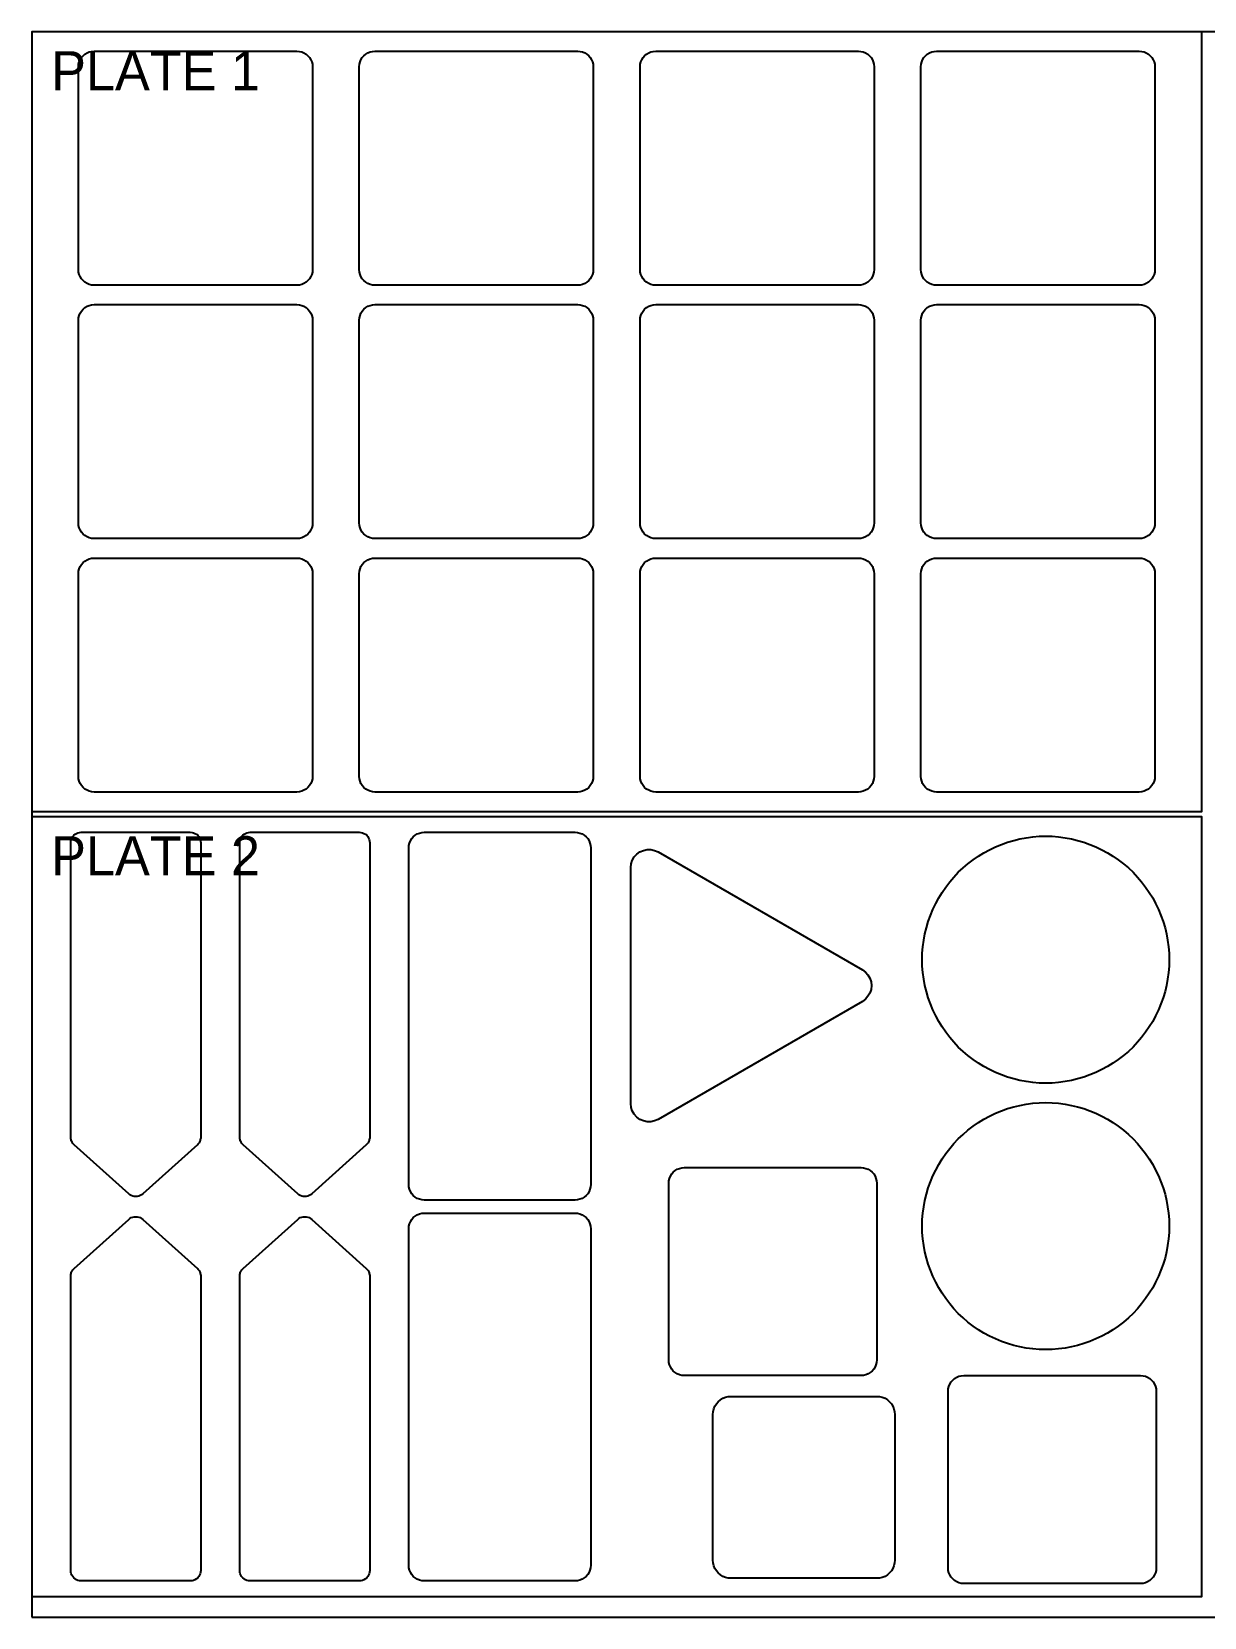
# Model space of a CAD drawing. Header units: millimetres. Extents: x 0 to 2440, y 0 to 1220.
# Drawn here: x 0 to 902, y 0 to 1220 of the extents above; entities that cross this region are included whole.
import ezdxf

# ---------------------------------------------------------------- set-up
doc = ezdxf.new("R2010")
doc.units = ezdxf.units.MM
for name, color, linetype in [('CUT', 6, 'Continuous'), ('LABELS', 3, 'Continuous'), ('PLATES', 5, 'Continuous'), ('SHEET', 7, 'Continuous')]:
    doc.layers.add(name, color=color, linetype=linetype)

msp = doc.modelspace()

# ---------------------------------------------------------------- linework, layer by layer
at = {"layer": 'CUT'}
for points in [[(204, 1205), (205.9, 1204.9), (207.7, 1204.4), (209.4, 1203.7), (211.1, 1202.7), (212.5, 1201.5), (213.7, 1200.1), (214.7, 1198.4), (215.4, 1196.7), (215.9, 1194.9), (216, 1193), (216, 1037), (215.9, 1035.1), (215.4, 1033.3), (214.7, 1031.6), (213.7, 1029.9), (212.5, 1028.5), (211.1, 1027.3), (209.4, 1026.3), (207.7, 1025.6), (205.9, 1025.1), (204, 1025), (48, 1025), (46.1, 1025.1), (44.3, 1025.6), (42.6, 1026.3), (40.9, 1027.3), (39.5, 1028.5), (38.3, 1029.9), (37.3, 1031.6), (36.6, 1033.3), (36.1, 1035.1), (36, 1037), (36, 1193), (36.1, 1194.9), (36.6, 1196.7), (37.3, 1198.4), (38.3, 1200.1), (39.5, 1201.5), (40.9, 1202.7), (42.6, 1203.7), (44.3, 1204.4), (46.1, 1204.9), (48, 1205)], [(420, 1205), (421.9, 1204.9), (423.7, 1204.4), (425.4, 1203.7), (427.1, 1202.7), (428.5, 1201.5), (429.7, 1200.1), (430.7, 1198.4), (431.4, 1196.7), (431.9, 1194.9), (432, 1193), (432, 1037), (431.9, 1035.1), (431.4, 1033.3), (430.7, 1031.6), (429.7, 1029.9), (428.5, 1028.5), (427.1, 1027.3), (425.4, 1026.3), (423.7, 1025.6), (421.9, 1025.1), (420, 1025), (264, 1025), (262.1, 1025.1), (260.3, 1025.6), (258.6, 1026.3), (256.9, 1027.3), (255.5, 1028.5), (254.3, 1029.9), (253.3, 1031.6), (252.6, 1033.3), (252.1, 1035.1), (252, 1037), (252, 1193), (252.1, 1194.9), (252.6, 1196.7), (253.3, 1198.4), (254.3, 1200.1), (255.5, 1201.5), (256.9, 1202.7), (258.6, 1203.7), (260.3, 1204.4), (262.1, 1204.9), (264, 1205)], [(636, 1205), (637.9, 1204.9), (639.7, 1204.4), (641.4, 1203.7), (643.1, 1202.7), (644.5, 1201.5), (645.7, 1200.1), (646.7, 1198.4), (647.4, 1196.7), (647.9, 1194.9), (648, 1193), (648, 1037), (647.9, 1035.1), (647.4, 1033.3), (646.7, 1031.6), (645.7, 1029.9), (644.5, 1028.5), (643.1, 1027.3), (641.4, 1026.3), (639.7, 1025.6), (637.9, 1025.1), (636, 1025), (480, 1025), (478.1, 1025.1), (476.3, 1025.6), (474.6, 1026.3), (472.9, 1027.3), (471.5, 1028.5), (470.3, 1029.9), (469.3, 1031.6), (468.6, 1033.3), (468.1, 1035.1), (468, 1037), (468, 1193), (468.1, 1194.9), (468.6, 1196.7), (469.3, 1198.4), (470.3, 1200.1), (471.5, 1201.5), (472.9, 1202.7), (474.6, 1203.7), (476.3, 1204.4), (478.1, 1204.9), (480, 1205)], [(852, 1205), (853.9, 1204.9), (855.7, 1204.4), (857.4, 1203.7), (859.1, 1202.7), (860.5, 1201.5), (861.7, 1200.1), (862.7, 1198.4), (863.4, 1196.7), (863.9, 1194.9), (864, 1193), (864, 1037), (863.9, 1035.1), (863.4, 1033.3), (862.7, 1031.6), (861.7, 1029.9), (860.5, 1028.5), (859.1, 1027.3), (857.4, 1026.3), (855.7, 1025.6), (853.9, 1025.1), (852, 1025), (696, 1025), (694.1, 1025.1), (692.3, 1025.6), (690.6, 1026.3), (688.9, 1027.3), (687.5, 1028.5), (686.3, 1029.9), (685.3, 1031.6), (684.6, 1033.3), (684.1, 1035.1), (684, 1037), (684, 1193), (684.1, 1194.9), (684.6, 1196.7), (685.3, 1198.4), (686.3, 1200.1), (687.5, 1201.5), (688.9, 1202.7), (690.6, 1203.7), (692.3, 1204.4), (694.1, 1204.9), (696, 1205)], [(204, 1010), (205.9, 1009.9), (207.7, 1009.4), (209.4, 1008.7), (211.1, 1007.7), (212.5, 1006.5), (213.7, 1005.1), (214.7, 1003.4), (215.4, 1001.7), (215.9, 999.9), (216, 998), (216, 842), (215.9, 840.1), (215.4, 838.3), (214.7, 836.6), (213.7, 834.9), (212.5, 833.5), (211.1, 832.3), (209.4, 831.3), (207.7, 830.6), (205.9, 830.1), (204, 830), (48, 830), (46.1, 830.1), (44.3, 830.6), (42.6, 831.3), (40.9, 832.3), (39.5, 833.5), (38.3, 834.9), (37.3, 836.6), (36.6, 838.3), (36.1, 840.1), (36, 842), (36, 998), (36.1, 999.9), (36.6, 1001.7), (37.3, 1003.4), (38.3, 1005.1), (39.5, 1006.5), (40.9, 1007.7), (42.6, 1008.7), (44.3, 1009.4), (46.1, 1009.9), (48, 1010)], [(420, 1010), (421.9, 1009.9), (423.7, 1009.4), (425.4, 1008.7), (427.1, 1007.7), (428.5, 1006.5), (429.7, 1005.1), (430.7, 1003.4), (431.4, 1001.7), (431.9, 999.9), (432, 998), (432, 842), (431.9, 840.1), (431.4, 838.3), (430.7, 836.6), (429.7, 834.9), (428.5, 833.5), (427.1, 832.3), (425.4, 831.3), (423.7, 830.6), (421.9, 830.1), (420, 830), (264, 830), (262.1, 830.1), (260.3, 830.6), (258.6, 831.3), (256.9, 832.3), (255.5, 833.5), (254.3, 834.9), (253.3, 836.6), (252.6, 838.3), (252.1, 840.1), (252, 842), (252, 998), (252.1, 999.9), (252.6, 1001.7), (253.3, 1003.4), (254.3, 1005.1), (255.5, 1006.5), (256.9, 1007.7), (258.6, 1008.7), (260.3, 1009.4), (262.1, 1009.9), (264, 1010)], [(636, 1010), (637.9, 1009.9), (639.7, 1009.4), (641.4, 1008.7), (643.1, 1007.7), (644.5, 1006.5), (645.7, 1005.1), (646.7, 1003.4), (647.4, 1001.7), (647.9, 999.9), (648, 998), (648, 842), (647.9, 840.1), (647.4, 838.3), (646.7, 836.6), (645.7, 834.9), (644.5, 833.5), (643.1, 832.3), (641.4, 831.3), (639.7, 830.6), (637.9, 830.1), (636, 830), (480, 830), (478.1, 830.1), (476.3, 830.6), (474.6, 831.3), (472.9, 832.3), (471.5, 833.5), (470.3, 834.9), (469.3, 836.6), (468.6, 838.3), (468.1, 840.1), (468, 842), (468, 998), (468.1, 999.9), (468.6, 1001.7), (469.3, 1003.4), (470.3, 1005.1), (471.5, 1006.5), (472.9, 1007.7), (474.6, 1008.7), (476.3, 1009.4), (478.1, 1009.9), (480, 1010)], [(852, 1010), (853.9, 1009.9), (855.7, 1009.4), (857.4, 1008.7), (859.1, 1007.7), (860.5, 1006.5), (861.7, 1005.1), (862.7, 1003.4), (863.4, 1001.7), (863.9, 999.9), (864, 998), (864, 842), (863.9, 840.1), (863.4, 838.3), (862.7, 836.6), (861.7, 834.9), (860.5, 833.5), (859.1, 832.3), (857.4, 831.3), (855.7, 830.6), (853.9, 830.1), (852, 830), (696, 830), (694.1, 830.1), (692.3, 830.6), (690.6, 831.3), (688.9, 832.3), (687.5, 833.5), (686.3, 834.9), (685.3, 836.6), (684.6, 838.3), (684.1, 840.1), (684, 842), (684, 998), (684.1, 999.9), (684.6, 1001.7), (685.3, 1003.4), (686.3, 1005.1), (687.5, 1006.5), (688.9, 1007.7), (690.6, 1008.7), (692.3, 1009.4), (694.1, 1009.9), (696, 1010)], [(204, 815), (205.9, 814.9), (207.7, 814.4), (209.4, 813.7), (211.1, 812.7), (212.5, 811.5), (213.7, 810.1), (214.7, 808.4), (215.4, 806.7), (215.9, 804.9), (216, 803), (216, 647), (215.9, 645.1), (215.4, 643.3), (214.7, 641.6), (213.7, 639.9), (212.5, 638.5), (211.1, 637.3), (209.4, 636.3), (207.7, 635.6), (205.9, 635.1), (204, 635), (48, 635), (46.1, 635.1), (44.3, 635.6), (42.6, 636.3), (40.9, 637.3), (39.5, 638.5), (38.3, 639.9), (37.3, 641.6), (36.6, 643.3), (36.1, 645.1), (36, 647), (36, 803), (36.1, 804.9), (36.6, 806.7), (37.3, 808.4), (38.3, 810.1), (39.5, 811.5), (40.9, 812.7), (42.6, 813.7), (44.3, 814.4), (46.1, 814.9), (48, 815)], [(420, 815), (421.9, 814.9), (423.7, 814.4), (425.4, 813.7), (427.1, 812.7), (428.5, 811.5), (429.7, 810.1), (430.7, 808.4), (431.4, 806.7), (431.9, 804.9), (432, 803), (432, 647), (431.9, 645.1), (431.4, 643.3), (430.7, 641.6), (429.7, 639.9), (428.5, 638.5), (427.1, 637.3), (425.4, 636.3), (423.7, 635.6), (421.9, 635.1), (420, 635), (264, 635), (262.1, 635.1), (260.3, 635.6), (258.6, 636.3), (256.9, 637.3), (255.5, 638.5), (254.3, 639.9), (253.3, 641.6), (252.6, 643.3), (252.1, 645.1), (252, 647), (252, 803), (252.1, 804.9), (252.6, 806.7), (253.3, 808.4), (254.3, 810.1), (255.5, 811.5), (256.9, 812.7), (258.6, 813.7), (260.3, 814.4), (262.1, 814.9), (264, 815)], [(636, 815), (637.9, 814.9), (639.7, 814.4), (641.4, 813.7), (643.1, 812.7), (644.5, 811.5), (645.7, 810.1), (646.7, 808.4), (647.4, 806.7), (647.9, 804.9), (648, 803), (648, 647), (647.9, 645.1), (647.4, 643.3), (646.7, 641.6), (645.7, 639.9), (644.5, 638.5), (643.1, 637.3), (641.4, 636.3), (639.7, 635.6), (637.9, 635.1), (636, 635), (480, 635), (478.1, 635.1), (476.3, 635.6), (474.6, 636.3), (472.9, 637.3), (471.5, 638.5), (470.3, 639.9), (469.3, 641.6), (468.6, 643.3), (468.1, 645.1), (468, 647), (468, 803), (468.1, 804.9), (468.6, 806.7), (469.3, 808.4), (470.3, 810.1), (471.5, 811.5), (472.9, 812.7), (474.6, 813.7), (476.3, 814.4), (478.1, 814.9), (480, 815)], [(852, 815), (853.9, 814.9), (855.7, 814.4), (857.4, 813.7), (859.1, 812.7), (860.5, 811.5), (861.7, 810.1), (862.7, 808.4), (863.4, 806.7), (863.9, 804.9), (864, 803), (864, 647), (863.9, 645.1), (863.4, 643.3), (862.7, 641.6), (861.7, 639.9), (860.5, 638.5), (859.1, 637.3), (857.4, 636.3), (855.7, 635.6), (853.9, 635.1), (852, 635), (696, 635), (694.1, 635.1), (692.3, 635.6), (690.6, 636.3), (688.9, 637.3), (687.5, 638.5), (686.3, 639.9), (685.3, 641.6), (684.6, 643.3), (684.1, 645.1), (684, 647), (684, 803), (684.1, 804.9), (684.6, 806.7), (685.3, 808.4), (686.3, 810.1), (687.5, 811.5), (688.9, 812.7), (690.6, 813.7), (692.3, 814.4), (694.1, 814.9), (696, 815)], [(122, 604), (123.3, 603.9), (124.5, 603.6), (125.6, 603.1), (126.7, 602.5), (127.7, 601.7), (128.5, 600.7), (129.1, 599.6), (129.6, 598.5), (129.9, 597.3), (130, 596), (130, 369.6), (130, 368.9), (129.9, 368.2), (129.7, 367.6), (129.6, 366.9), (129.3, 366.3), (129, 365.7), (128.7, 365.1), (128.3, 364.6), (127.8, 364.1), (127.4, 363.6), (85.4, 325.8), (84.4, 325.1), (83.4, 324.5), (82.3, 324.1), (81.2, 323.8), (80, 323.8), (78.8, 323.8), (77.7, 324.1), (76.6, 324.5), (75.6, 325.1), (74.6, 325.8), (32.6, 363.6), (32.2, 364.1), (31.7, 364.6), (31.3, 365.1), (31, 365.7), (30.7, 366.3), (30.4, 366.9), (30.3, 367.6), (30.1, 368.2), (30, 368.9), (30, 369.6), (30, 596), (30.1, 597.3), (30.4, 598.5), (30.9, 599.6), (31.5, 600.7), (32.3, 601.7), (33.3, 602.5), (34.4, 603.1), (35.5, 603.6), (36.7, 603.9), (38, 604)], [(252, 604), (253.3, 603.9), (254.5, 603.6), (255.6, 603.1), (256.7, 602.5), (257.7, 601.7), (258.5, 600.7), (259.1, 599.6), (259.6, 598.5), (259.9, 597.3), (260, 596), (260, 369.6), (260, 368.9), (259.9, 368.2), (259.7, 367.6), (259.6, 366.9), (259.3, 366.3), (259, 365.7), (258.7, 365.1), (258.3, 364.6), (257.8, 364.1), (257.4, 363.6), (215.4, 325.8), (214.4, 325.1), (213.4, 324.5), (212.3, 324.1), (211.2, 323.8), (210, 323.8), (208.8, 323.8), (207.7, 324.1), (206.6, 324.5), (205.6, 325.1), (204.6, 325.8), (162.6, 363.6), (162.2, 364.1), (161.7, 364.6), (161.3, 365.1), (161, 365.7), (160.7, 366.3), (160.4, 366.9), (160.3, 367.6), (160.1, 368.2), (160, 368.9), (160, 369.6), (160, 596), (160.1, 597.3), (160.4, 598.5), (160.9, 599.6), (161.5, 600.7), (162.3, 601.7), (163.3, 602.5), (164.4, 603.1), (165.5, 603.6), (166.7, 603.9), (168, 604)], [(418, 604), (419.9, 603.9), (421.7, 603.4), (423.4, 602.7), (425.1, 601.7), (426.5, 600.5), (427.7, 599.1), (428.7, 597.4), (429.4, 595.7), (429.9, 593.9), (430, 592), (430, 333), (429.9, 331.1), (429.4, 329.3), (428.7, 327.6), (427.7, 325.9), (426.5, 324.5), (425.1, 323.3), (423.4, 322.3), (421.7, 321.6), (419.9, 321.1), (418, 321), (302, 321), (300.1, 321.1), (298.3, 321.6), (296.6, 322.3), (294.9, 323.3), (293.5, 324.5), (292.3, 325.9), (291.3, 327.6), (290.6, 329.3), (290.1, 331.1), (290, 333), (290, 592), (290.1, 593.9), (290.6, 595.7), (291.3, 597.4), (292.3, 599.1), (293.5, 600.5), (294.9, 601.7), (296.6, 602.7), (298.3, 603.4), (300.1, 603.9), (302, 604)], [(780, 411), (775, 411.1), (770.1, 411.5), (765.1, 412.2), (760.2, 413.1), (755.4, 414.2), (750.6, 415.6), (746, 417.3), (741.4, 419.2), (736.9, 421.4), (732.5, 423.7), (728.3, 426.3), (724.2, 429.1), (720.2, 432.2), (716.4, 435.4), (712.8, 438.8), (709.4, 442.4), (706.2, 446.2), (703.1, 450.2), (700.3, 454.3), (697.7, 458.5), (695.4, 462.9), (693.2, 467.4), (691.3, 472), (689.6, 476.6), (688.2, 481.4), (687.1, 486.2), (686.2, 491.1), (685.5, 496.1), (685.1, 501), (685, 506), (685.1, 511), (685.5, 515.9), (686.2, 520.9), (687.1, 525.8), (688.2, 530.6), (689.6, 535.4), (691.3, 540), (693.2, 544.6), (695.4, 549.1), (697.7, 553.5), (700.3, 557.7), (703.1, 561.8), (706.2, 565.8), (709.4, 569.6), (712.8, 573.2), (716.4, 576.6), (720.2, 579.8), (724.2, 582.9), (728.3, 585.7), (732.5, 588.3), (736.9, 590.6), (741.4, 592.8), (746, 594.7), (750.6, 596.4), (755.4, 597.8), (760.2, 598.9), (765.1, 599.8), (770.1, 600.5), (775, 600.9), (780, 601), (785, 600.9), (789.9, 600.5), (794.9, 599.8), (799.8, 598.9), (804.6, 597.8), (809.4, 596.4), (814, 594.7), (818.6, 592.8), (823.1, 590.6), (827.5, 588.3), (831.7, 585.7), (835.8, 582.9), (839.8, 579.8), (843.6, 576.6), (847.2, 573.2), (850.6, 569.6), (853.8, 565.8), (856.9, 561.8), (859.7, 557.7), (862.3, 553.5), (864.6, 549.1), (866.8, 544.6), (868.7, 540), (870.4, 535.4), (871.8, 530.6), (872.9, 525.8), (873.8, 520.9), (874.5, 515.9), (874.9, 511), (875, 506), (874.9, 501), (874.5, 496.1), (873.8, 491.1), (872.9, 486.2), (871.8, 481.4), (870.4, 476.6), (868.7, 472), (866.8, 467.4), (864.6, 462.9), (862.3, 458.5), (859.7, 454.3), (856.9, 450.2), (853.8, 446.2), (850.6, 442.4), (847.2, 438.8), (843.6, 435.4), (839.8, 432.2), (835.8, 429.1), (831.7, 426.3), (827.5, 423.7), (823.1, 421.4), (818.6, 419.2), (814, 417.3), (809.4, 415.6), (804.6, 414.2), (799.8, 413.1), (794.9, 412.2), (789.9, 411.5), (785, 411.1)], [(639, 498.1), (641.4, 496.4), (643.3, 494.2), (644.8, 491.7), (645.7, 488.9), (646, 486), (645.7, 483.1), (644.8, 480.3), (643.3, 477.8), (641.4, 475.6), (639, 473.9), (481.8, 383.1), (479.1, 381.9), (476.3, 381.3), (473.4, 381.3), (470.5, 381.9), (467.8, 383.1), (465.4, 384.8), (463.5, 387), (462, 389.6), (461.1, 392.3), (460.8, 395.2), (460.8, 576.8), (461.1, 579.7), (462, 582.4), (463.5, 585), (465.4, 587.2), (467.8, 588.9), (470.5, 590.1), (473.4, 590.7), (476.3, 590.7), (479.1, 590.1), (481.8, 588.9)], [(780, 206), (775, 206.1), (770.1, 206.5), (765.1, 207.2), (760.2, 208.1), (755.4, 209.2), (750.6, 210.6), (746, 212.3), (741.4, 214.2), (736.9, 216.4), (732.5, 218.7), (728.3, 221.3), (724.2, 224.1), (720.2, 227.2), (716.4, 230.4), (712.8, 233.8), (709.4, 237.4), (706.2, 241.2), (703.1, 245.2), (700.3, 249.3), (697.7, 253.5), (695.4, 257.9), (693.2, 262.4), (691.3, 267), (689.6, 271.6), (688.2, 276.4), (687.1, 281.2), (686.2, 286.1), (685.5, 291.1), (685.1, 296), (685, 301), (685.1, 306), (685.5, 310.9), (686.2, 315.9), (687.1, 320.8), (688.2, 325.6), (689.6, 330.4), (691.3, 335), (693.2, 339.6), (695.4, 344.1), (697.7, 348.5), (700.3, 352.7), (703.1, 356.8), (706.2, 360.8), (709.4, 364.6), (712.8, 368.2), (716.4, 371.6), (720.2, 374.8), (724.2, 377.9), (728.3, 380.7), (732.5, 383.3), (736.9, 385.6), (741.4, 387.8), (746, 389.7), (750.6, 391.4), (755.4, 392.8), (760.2, 393.9), (765.1, 394.8), (770.1, 395.5), (775, 395.9), (780, 396), (785, 395.9), (789.9, 395.5), (794.9, 394.8), (799.8, 393.9), (804.6, 392.8), (809.4, 391.4), (814, 389.7), (818.6, 387.8), (823.1, 385.6), (827.5, 383.3), (831.7, 380.7), (835.8, 377.9), (839.8, 374.8), (843.6, 371.6), (847.2, 368.2), (850.6, 364.6), (853.8, 360.8), (856.9, 356.8), (859.7, 352.7), (862.3, 348.5), (864.6, 344.1), (866.8, 339.6), (868.7, 335), (870.4, 330.4), (871.8, 325.6), (872.9, 320.8), (873.8, 315.9), (874.5, 310.9), (874.9, 306), (875, 301), (874.9, 296), (874.5, 291.1), (873.8, 286.1), (872.9, 281.2), (871.8, 276.4), (870.4, 271.6), (868.7, 267), (866.8, 262.4), (864.6, 257.9), (862.3, 253.5), (859.7, 249.3), (856.9, 245.2), (853.8, 241.2), (850.6, 237.4), (847.2, 233.8), (843.6, 230.4), (839.8, 227.2), (835.8, 224.1), (831.7, 221.3), (827.5, 218.7), (823.1, 216.4), (818.6, 214.2), (814, 212.3), (809.4, 210.6), (804.6, 209.2), (799.8, 208.1), (794.9, 207.2), (789.9, 206.5), (785, 206.1)], [(638, 346), (639.9, 345.9), (641.7, 345.4), (643.4, 344.7), (645.1, 343.7), (646.5, 342.5), (647.7, 341.1), (648.7, 339.4), (649.4, 337.7), (649.9, 335.9), (650, 334), (650, 198), (649.9, 196.1), (649.4, 194.3), (648.7, 192.6), (647.7, 190.9), (646.5, 189.5), (645.1, 188.3), (643.4, 187.3), (641.7, 186.6), (639.9, 186.1), (638, 186), (502, 186), (500.1, 186.1), (498.3, 186.6), (496.6, 187.3), (494.9, 188.3), (493.5, 189.5), (492.3, 190.9), (491.3, 192.6), (490.6, 194.3), (490.1, 196.1), (490, 198), (490, 334), (490.1, 335.9), (490.6, 337.7), (491.3, 339.4), (492.3, 341.1), (493.5, 342.5), (494.9, 343.7), (496.6, 344.7), (498.3, 345.4), (500.1, 345.9), (502, 346)], [(127.4, 268.4), (127.8, 267.9), (128.3, 267.4), (128.7, 266.9), (129, 266.3), (129.3, 265.7), (129.6, 265.1), (129.7, 264.4), (129.9, 263.8), (130, 263.1), (130, 262.4), (130, 36), (129.9, 34.7), (129.6, 33.5), (129.1, 32.4), (128.5, 31.3), (127.7, 30.3), (126.7, 29.5), (125.6, 28.9), (124.5, 28.4), (123.3, 28.1), (122, 28), (38, 28), (36.7, 28.1), (35.5, 28.4), (34.4, 28.9), (33.3, 29.5), (32.3, 30.3), (31.5, 31.3), (30.9, 32.4), (30.4, 33.5), (30.1, 34.7), (30, 36), (30, 262.4), (30, 263.1), (30.1, 263.8), (30.3, 264.4), (30.4, 265.1), (30.7, 265.7), (31, 266.3), (31.3, 266.9), (31.7, 267.4), (32.2, 267.9), (32.6, 268.4), (74.6, 306.2), (75.6, 306.9), (76.6, 307.5), (77.7, 307.9), (78.8, 308.2), (80, 308.2), (81.2, 308.2), (82.3, 307.9), (83.4, 307.5), (84.4, 306.9), (85.4, 306.2)], [(257.4, 268.4), (257.8, 267.9), (258.3, 267.4), (258.7, 266.9), (259, 266.3), (259.3, 265.7), (259.6, 265.1), (259.7, 264.4), (259.9, 263.8), (260, 263.1), (260, 262.4), (260, 36), (259.9, 34.7), (259.6, 33.5), (259.1, 32.4), (258.5, 31.3), (257.7, 30.3), (256.7, 29.5), (255.6, 28.9), (254.5, 28.4), (253.3, 28.1), (252, 28), (168, 28), (166.7, 28.1), (165.5, 28.4), (164.4, 28.9), (163.3, 29.5), (162.3, 30.3), (161.5, 31.3), (160.9, 32.4), (160.4, 33.5), (160.1, 34.7), (160, 36), (160, 262.4), (160, 263.1), (160.1, 263.8), (160.3, 264.4), (160.4, 265.1), (160.7, 265.7), (161, 266.3), (161.3, 266.9), (161.7, 267.4), (162.2, 267.9), (162.6, 268.4), (204.6, 306.2), (205.6, 306.9), (206.6, 307.5), (207.7, 307.9), (208.8, 308.2), (210, 308.2), (211.2, 308.2), (212.3, 307.9), (213.4, 307.5), (214.4, 306.9), (215.4, 306.2)], [(418, 311), (419.9, 310.9), (421.7, 310.4), (423.4, 309.7), (425.1, 308.7), (426.5, 307.5), (427.7, 306.1), (428.7, 304.4), (429.4, 302.7), (429.9, 300.9), (430, 299), (430, 40), (429.9, 38.1), (429.4, 36.3), (428.7, 34.6), (427.7, 32.9), (426.5, 31.5), (425.1, 30.3), (423.4, 29.3), (421.7, 28.6), (419.9, 28.1), (418, 28), (302, 28), (300.1, 28.1), (298.3, 28.6), (296.6, 29.3), (294.9, 30.3), (293.5, 31.5), (292.3, 32.9), (291.3, 34.6), (290.6, 36.3), (290.1, 38.1), (290, 40), (290, 299), (290.1, 300.9), (290.6, 302.7), (291.3, 304.4), (292.3, 306.1), (293.5, 307.5), (294.9, 308.7), (296.6, 309.7), (298.3, 310.4), (300.1, 310.9), (302, 311)], [(853, 186), (854.9, 185.9), (856.7, 185.4), (858.4, 184.7), (860.1, 183.7), (861.5, 182.5), (862.7, 181.1), (863.7, 179.4), (864.4, 177.7), (864.9, 175.9), (865, 174), (865, 38), (864.9, 36.1), (864.4, 34.3), (863.7, 32.6), (862.7, 30.9), (861.5, 29.5), (860.1, 28.3), (858.4, 27.3), (856.7, 26.6), (854.9, 26.1), (853, 26), (717, 26), (715.1, 26.1), (713.3, 26.6), (711.6, 27.3), (709.9, 28.3), (708.5, 29.5), (707.3, 30.9), (706.3, 32.6), (705.6, 34.3), (705.1, 36.1), (705, 38), (705, 174), (705.1, 175.9), (705.6, 177.7), (706.3, 179.4), (707.3, 181.1), (708.5, 182.5), (709.9, 183.7), (711.6, 184.7), (713.3, 185.4), (715.1, 185.9), (717, 186)], [(650, 170), (652.2, 169.8), (654.3, 169.3), (656.4, 168.5), (658.2, 167.3), (659.9, 165.9), (661.3, 164.2), (662.5, 162.4), (663.3, 160.3), (663.8, 158.2), (664, 156), (664, 44), (663.8, 41.8), (663.3, 39.7), (662.5, 37.6), (661.3, 35.8), (659.9, 34.1), (658.2, 32.7), (656.4, 31.5), (654.3, 30.7), (652.2, 30.2), (650, 30), (538, 30), (535.8, 30.2), (533.7, 30.7), (531.6, 31.5), (529.8, 32.7), (528.1, 34.1), (526.7, 35.8), (525.5, 37.6), (524.7, 39.7), (524.2, 41.8), (524, 44), (524, 156), (524.2, 158.2), (524.7, 160.3), (525.5, 162.4), (526.7, 164.2), (528.1, 165.9), (529.8, 167.3), (531.6, 168.5), (533.7, 169.3), (535.8, 169.8), (538, 170)]]:
    msp.add_lwpolyline(points, close=True, dxfattribs=at)
at = {"layer": 'PLATES'}
for points in [[(0, 1220), (0, 620), (900, 620), (900, 1220)], [(0, 616), (0, 16), (900, 16), (900, 616)]]:
    msp.add_lwpolyline(points, close=True, dxfattribs=at)
at = {"layer": 'SHEET'}
msp.add_lwpolyline([(0, 0), (2440, 0), (2440, 1220), (0, 1220)], close=True, dxfattribs=at)

# ---------------------------------------------------------------- texts
at = {"layer": 'LABELS'}
for s, p in [('PLATE 1', (15, 1175)), ('PLATE 2', (15, 571))]:
    msp.add_text(s, height=30, dxfattribs=at).set_placement(p)

doc.saveas('drawing.dxf')
